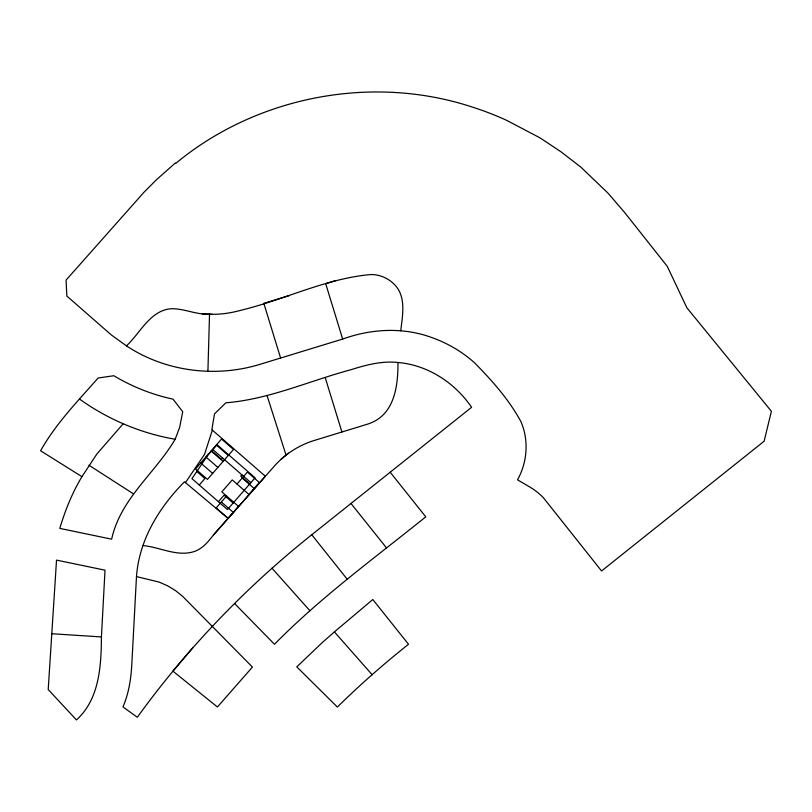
<?xml version="1.0" encoding="UTF-8"?>
<svg xmlns="http://www.w3.org/2000/svg" width="812" height="812" viewBox="0 0 812 812"><rect width="100%" height="100%" fill="white"/><g stroke="black" fill="none" stroke-linecap="round" stroke-linejoin="round"><path stroke-width="1.22" d="M207.913 371.328L209.526 314.214C196.331 314.883 184.091 308.357 171.007 308.722C149.895 310.61 140.293 333.103 126.459 345.851L111.264 334.899L66.838 296.035L66.076 280.099L144.069 192.16L156.675 179.533L175.27 163.05L175.625 163.496C256.379 96.415 371.632 74.166 471.467 106.798A304.53 304.53 0 0 1 506.617 120.328L539.96 137.827L560.859 151.702L580.753 167.028L607.965 193.094L624.327 212.115L667.231 266.295L686.861 307.768L771.4 411.308L764.122 441.231L601.55 570.968L543.421 497.766A63.001 63.001 0 0 0 530.033 487.139L517.518 479.831C527.353 462.241 529.038 440.104 520.868 421.55C508.982 399.575 491.869 380.331 474.32 362.599A128.387 128.387 0 0 0 431.639 337.498C402.935 326.952 371.175 328.758 342.664 339.061L259.028 364.629C214.875 377.854 164.978 371.48 126.459 345.851M101.429 636.933L105.012 570.176L56.525 560.118L48.212 689.54L76.45 719.939C99.521 699.112 101.206 665.81 101.429 636.933L51.806 633.736M136.487 576.591C139.136 539.939 159.091 507.378 184.466 481.81L228.121 518.391L265.372 476.258L211.851 429.68L214.51 413.876L225.868 402.803C269.219 399.331 309.362 380.838 351.017 369.704C366.151 364.903 381.955 360.741 397.971 362.487C427.873 365.035 454.882 382.736 471.589 407.309L311.767 534.763C245.731 587.36 186.78 648.859 137.309 717.28L122.967 706.897C128.661 693.813 130.915 679.471 131.757 665.302L136.487 576.591L159.172 582.102L167.617 585.817L175.483 590.578L182.659 596.353L252.43 667.078L217.433 706.998L172.915 671.148L192.617 647.976M397.971 362.487C398.093 387.212 394.246 416.333 366.689 424.412L313.665 440.652C298.684 445.352 285.073 454.111 274.608 465.814L213.627 534.763C208.491 541.411 203 548.333 194.839 551.328C177.655 557.326 160.106 547.207 143.054 545.552M400.732 330.87C402.508 315.218 406.761 295.964 393.627 283.723C387.659 277.927 379.539 274.598 371.226 274.517C326.109 278.323 284.971 299.598 241.357 310.154C231.024 313.036 220.275 314.66 209.526 314.214M212.368 430.127L204.512 454.375L185.44 482.632M175.169 439.262L179.675 427.295L182.72 411.684L173.007 399.149C152.159 394.683 132.123 386.685 113.832 375.733L98.13 378.016C77.719 401.229 55.825 423.631 40.6 450.782L81.941 476.664C72.238 492.793 65.183 510.393 59.794 528.389L111.64 539.178C120.48 498.598 155.133 473.264 175.169 439.262C140.75 433.324 107.834 419.388 79.464 399.027M81.941 476.664L96.953 453.888L123.221 423.742M199.265 485.028L204.918 478.532L196.808 471.467M222.691 458.1L221.585 459.379L211.729 450.802M218.418 501.684L224.071 495.188L233.115 503.064M241.844 474.766L240.728 476.045L249.781 483.911M226.568 496.01L216.154 507.977L228.121 518.401L238.535 506.424L221.818 491.879L232.232 479.912L248.949 494.457L259.363 482.49L247.396 472.076L236.982 484.043M213.627 534.763L228.121 518.391M234.627 603.56L274.476 644.271C320.821 597.135 374.444 558.189 425.772 516.838L390.196 472.229M334.392 631.888L372.809 599.53L408.507 644.271C383.731 663.962 359.899 684.831 337.366 707.059L296.786 666.855L322.364 642.485L334.392 631.888L372.15 674.731M281.206 459.125L288.504 453.187M335.468 280.607L325.724 283.784L342.664 339.061M288.95 295.71L263.819 303.333L280.607 358.031M202.33 313.828L212.165 314.335M88.985 465.246L133.472 493.869M216.317 445.027L228.284 455.451M212.835 449.533L250.888 482.643M211.11 451.015L223.077 461.429M242.189 478.065L254.156 488.479M205.903 457.004L217.87 467.418M200.696 462.982L212.663 473.396M221.361 501.999L233.328 512.413M271.979 568.177L309.951 610.786M350.987 503.481L386.553 547.968M311.767 534.763L347.171 579.189M266.996 395.373L286.068 455.187M325.216 377.58L341.903 431.994M207.395 455.786L191.947 478.654L227.461 509.56L255.08 477.821L217.037 444.702L207.395 455.786M221.524 439.048L195.489 468.971L207.456 479.384L233.491 449.462L221.524 439.048"/></g></svg>
